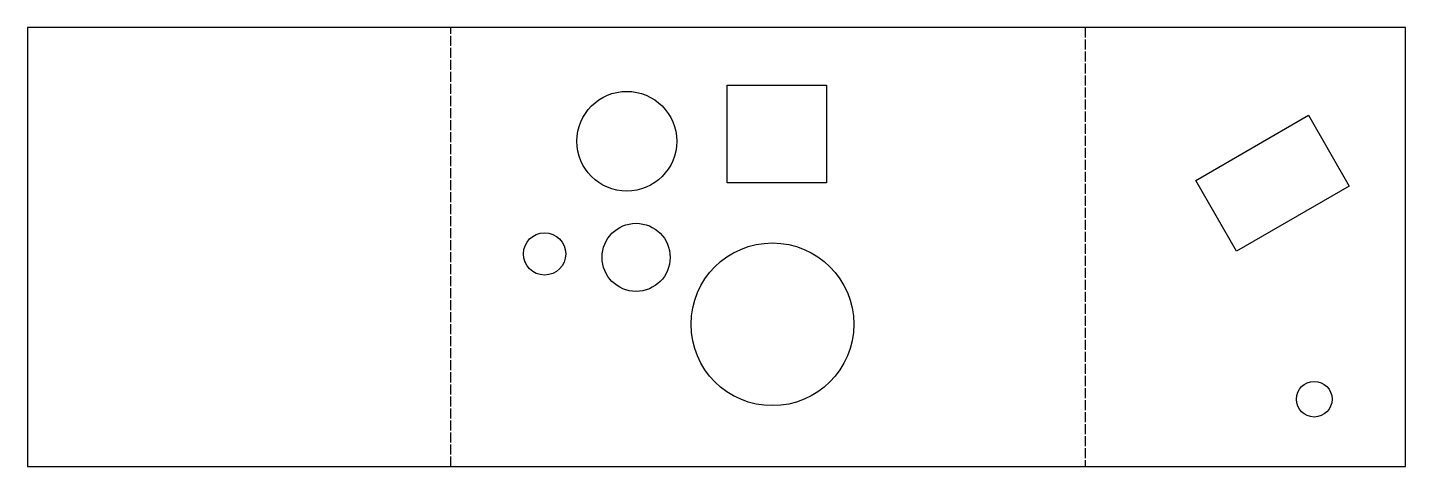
# Model space of a CAD drawing. Header units: millimetres. Extents: x -57 to 118, y 0 to 56.
import ezdxf

# ---------------------------------------------------------------- set-up
doc = ezdxf.new("R2010")
doc.units = ezdxf.units.MM
doc.linetypes.add('DASHED', pattern=[1.524, 1.27, -0.254])
doc.layers.add('BEND', color=7, linetype='Continuous')
doc.layers.add('CUT', color=7, linetype='Continuous')

msp = doc.modelspace()

# ---------------------------------------------------------------- linework, layer by layer
at = {"layer": 'BEND', "color": 4, "linetype": 'DASHED'}
for p, q in [((-3.14, 0), (-3.14, 55.67)), ((77.31, 55.67), (77.31, 0))]:
    msp.add_line(p, q, dxfattribs=at)
at = {"layer": 'CUT'}
for p, q in [((-56.83, 55.67), (-56.83, 0)), ((117.91, 55.67), (-56.83, 55.67)), ((117.91, 0), (117.91, 55.67)), ((31.87, 35.98), (31.87, 48.35)), ((31.87, 48.35), (44.48, 48.35)), ((44.48, 48.35), (44.48, 35.98)), ((91.32, 36.29), (105.61, 44.54)), ((105.61, 44.54), (110.79, 35.57)), ((44.48, 35.98), (31.87, 35.98)), ((96.5, 27.32), (91.32, 36.29)), ((110.79, 35.57), (96.5, 27.32)), ((-56.83, 0), (117.91, 0))]:
    msp.add_line(p, q, dxfattribs=at)
for centre, radius in [((19.16, 41.25), 6.33), ((20.34, 26.52), 4.32), ((8.73, 26.96), 2.68), ((37.63, 18.03), 10.32), ((106.34, 8.53), 2.26)]:
    msp.add_circle(centre, radius, dxfattribs=at)

doc.saveas('drawing.dxf')
